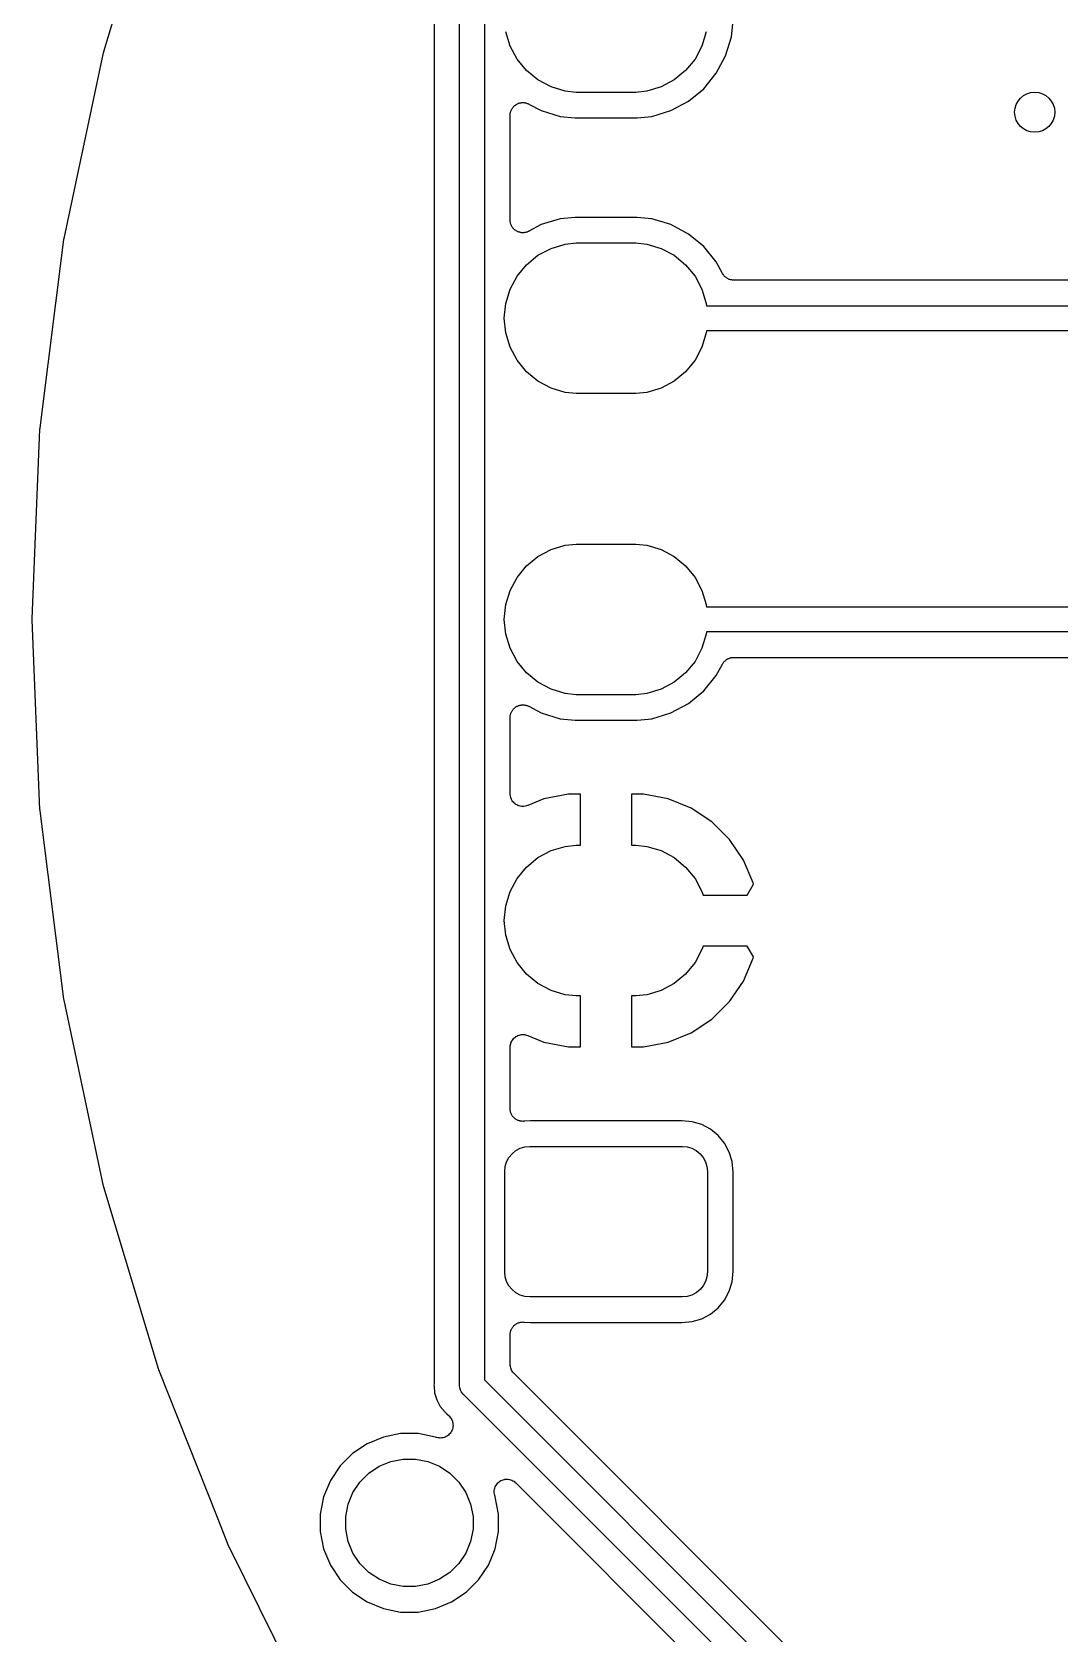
# Model space of a CAD drawing. Extents: x 5.29 to 7.07, y -4.51 to -2.72.
# Drawn here: x 5.287 to 5.69, y -4.017 to -3.389 of the extents above; entities that cross this region are included whole.
import ezdxf

# ---------------------------------------------------------------- set-up
doc = ezdxf.new("R2010")
doc.units = 0
doc.header["$MEASUREMENT"] = 0
doc.layers.add('BLACK', color=7, linetype='CONTINUOUS')

msp = doc.modelspace()

# ---------------------------------------------------------------- linework, layer by layer
at = {"layer": 'BLACK', "linetype": 'CONTINUOUS'}
for p, q in [((5.31473, -3.39624), (5.33627, -3.32492)), ((5.44433, -3.36612), (5.44433, -3.91827)), ((5.45433, -3.91901), (5.45433, -3.36539)), ((5.46417, -3.36718), (5.46417, -3.91721)), ((5.561, -3.39043), (5.56177, -3.38268)), ((5.47416, -3.39403), (5.47247, -3.38847)), ((5.55115, -3.38847), (5.54946, -3.39403)), ((5.55874, -3.39788), (5.561, -3.39043)), ((5.29914, -3.46951), (5.31463, -3.39664)), ((5.31463, -3.39664), (5.31465, -3.39657)), ((5.31465, -3.39657), (5.3147, -3.39641)), ((5.3147, -3.39641), (5.31473, -3.39624)), ((5.4769, -3.39916), (5.47416, -3.39403)), ((5.54946, -3.39403), (5.54672, -3.39916)), ((5.55507, -3.40474), (5.55874, -3.39788)), ((5.48059, -3.40366), (5.4769, -3.39916)), ((5.48509, -3.40735), (5.48059, -3.40366)), ((5.54303, -3.40366), (5.53853, -3.40735)), ((5.54672, -3.39916), (5.54303, -3.40366)), ((5.55013, -3.41076), (5.55507, -3.40474)), ((5.49022, -3.41009), (5.48509, -3.40735)), ((5.49579, -3.41178), (5.49022, -3.41009)), ((5.5334, -3.41009), (5.52784, -3.41178)), ((5.53853, -3.40735), (5.5334, -3.41009)), ((5.54411, -3.4157), (5.55013, -3.41076)), ((5.47551, -3.41782), (5.47567, -3.41762)), ((5.47567, -3.41762), (5.47586, -3.41747)), ((5.47586, -3.41747), (5.47602, -3.41731)), ((5.47602, -3.41731), (5.47624, -3.41717)), ((5.47624, -3.41717), (5.47643, -3.41701)), ((5.47643, -3.41701), (5.47664, -3.4169)), ((5.47664, -3.4169), (5.47684, -3.41677)), ((5.47684, -3.41677), (5.47707, -3.41668)), ((5.47707, -3.41668), (5.4773, -3.41656)), ((5.4773, -3.41656), (5.47752, -3.41649)), ((5.47752, -3.41649), (5.47774, -3.4164)), ((5.47774, -3.4164), (5.47799, -3.41635)), ((5.47799, -3.41635), (5.47824, -3.41628)), ((5.47824, -3.41628), (5.47847, -3.41626)), ((5.47847, -3.41626), (5.4787, -3.41622)), ((5.4787, -3.41622), (5.47895, -3.41622)), ((5.47895, -3.41622), (5.47921, -3.41619)), ((5.47921, -3.41619), (5.47944, -3.41622)), ((5.47944, -3.41622), (5.47967, -3.41622)), ((5.47967, -3.41622), (5.47992, -3.41627)), ((5.47992, -3.41627), (5.48018, -3.41629)), ((5.48018, -3.41629), (5.4804, -3.41636)), ((5.4804, -3.41636), (5.48063, -3.41641)), ((5.48063, -3.41641), (5.48087, -3.41651)), ((5.48087, -3.41651), (5.48111, -3.41658)), ((5.48111, -3.41658), (5.48132, -3.41669)), ((5.48132, -3.41669), (5.48153, -3.41678)), ((5.48153, -3.41678), (5.48638, -3.41937)), ((5.50012, -3.4122), (5.49579, -3.41178)), ((5.5235, -3.4122), (5.50012, -3.4122)), ((5.52784, -3.41178), (5.5235, -3.4122)), ((5.53725, -3.41937), (5.54411, -3.4157)), ((5.47417, -3.42112), (5.4742, -3.42089)), ((5.47417, -3.42119), (5.47417, -3.42112)), ((5.47417, -3.46227), (5.47417, -3.42119)), ((5.4742, -3.42066), (5.47425, -3.42041)), ((5.4742, -3.42089), (5.4742, -3.42066)), ((5.47425, -3.42041), (5.47428, -3.42015)), ((5.47428, -3.42015), (5.47435, -3.41993)), ((5.47435, -3.41993), (5.4744, -3.4197)), ((5.4744, -3.4197), (5.4745, -3.41947)), ((5.4745, -3.41947), (5.47458, -3.41922)), ((5.47458, -3.41922), (5.47469, -3.41902)), ((5.47469, -3.41902), (5.47478, -3.4188)), ((5.47478, -3.4188), (5.47492, -3.41859)), ((5.47492, -3.41859), (5.47505, -3.41837)), ((5.47505, -3.41837), (5.4752, -3.41819)), ((5.4752, -3.41819), (5.47533, -3.418)), ((5.47533, -3.418), (5.47551, -3.41782)), ((5.48638, -3.41937), (5.49383, -3.42163)), ((5.49383, -3.42163), (5.49963, -3.4222)), ((5.49963, -3.4222), (5.52399, -3.4222)), ((5.52399, -3.4222), (5.5298, -3.42163)), ((5.5298, -3.42163), (5.53725, -3.41937)), ((5.49963, -3.46126), (5.49383, -3.46183)), ((5.52399, -3.46126), (5.49963, -3.46126)), ((5.5298, -3.46183), (5.52399, -3.46126)), ((5.4742, -3.4625), (5.47417, -3.46227)), ((5.47419, -3.46274), (5.4742, -3.4625)), ((5.47424, -3.46299), (5.47419, -3.46274)), ((5.47427, -3.46324), (5.47424, -3.46299)), ((5.47434, -3.46347), (5.47427, -3.46324)), ((5.47438, -3.46369), (5.47434, -3.46347)), ((5.47448, -3.46393), (5.47438, -3.46369)), ((5.47455, -3.46418), (5.47448, -3.46393)), ((5.47466, -3.46438), (5.47455, -3.46418)), ((5.47475, -3.4646), (5.47466, -3.46438)), ((5.47489, -3.46481), (5.47475, -3.4646)), ((5.47501, -3.46504), (5.47489, -3.46481)), ((5.47516, -3.46522), (5.47501, -3.46504)), ((5.47528, -3.46541), (5.47516, -3.46522)), ((5.47546, -3.4656), (5.47528, -3.46541)), ((5.47562, -3.4658), (5.47546, -3.4656)), ((5.4758, -3.46594), (5.47562, -3.4658)), ((5.47597, -3.46611), (5.4758, -3.46594)), ((5.47618, -3.46625), (5.47597, -3.46611)), ((5.47638, -3.46642), (5.47618, -3.46625)), ((5.47658, -3.46653), (5.47638, -3.46642)), ((5.47677, -3.46666), (5.47658, -3.46653)), ((5.47701, -3.46676), (5.47677, -3.46666)), ((5.47724, -3.46688), (5.47701, -3.46676)), ((5.47746, -3.46695), (5.47724, -3.46688)), ((5.47767, -3.46704), (5.47746, -3.46695)), ((5.47792, -3.46709), (5.47767, -3.46704)), ((5.47817, -3.46717), (5.47792, -3.46709)), ((5.4784, -3.46719), (5.47817, -3.46717)), ((5.47863, -3.46724), (5.4784, -3.46719)), ((5.47888, -3.46725), (5.47863, -3.46724)), ((5.47914, -3.46727), (5.47888, -3.46725)), ((5.47937, -3.46725), (5.47914, -3.46727)), ((5.4796, -3.46725), (5.47937, -3.46725)), ((5.47985, -3.46721), (5.4796, -3.46725)), ((5.48011, -3.46718), (5.47985, -3.46721)), ((5.48033, -3.46712), (5.48011, -3.46718)), ((5.48056, -3.46708), (5.48033, -3.46712)), ((5.4808, -3.46698), (5.48056, -3.46708)), ((5.48105, -3.46691), (5.4808, -3.46698)), ((5.48125, -3.4668), (5.48105, -3.46691)), ((5.48147, -3.46671), (5.48125, -3.4668)), ((5.48153, -3.46668), (5.48147, -3.46671)), ((5.48638, -3.46409), (5.48153, -3.46668)), ((5.49383, -3.46183), (5.48638, -3.46409)), ((5.53725, -3.46409), (5.5298, -3.46183)), ((5.54411, -3.46776), (5.53725, -3.46409)), ((5.55013, -3.4727), (5.54411, -3.46776)), ((5.28973, -3.54384), (5.29907, -3.46993)), ((5.29907, -3.46993), (5.29908, -3.46986)), ((5.29908, -3.46986), (5.29912, -3.46969)), ((5.29912, -3.46969), (5.29914, -3.46951)), ((5.48509, -3.47612), (5.49022, -3.47338)), ((5.49022, -3.47338), (5.49579, -3.47169)), ((5.49579, -3.47169), (5.50012, -3.47126)), ((5.50012, -3.47126), (5.5235, -3.47126)), ((5.5235, -3.47126), (5.52784, -3.47169)), ((5.52784, -3.47169), (5.5334, -3.47338)), ((5.5334, -3.47338), (5.53853, -3.47612)), ((5.55507, -3.47872), (5.55013, -3.4727)), ((5.4769, -3.4843), (5.48059, -3.47981)), ((5.48059, -3.47981), (5.48509, -3.47612)), ((5.53853, -3.47612), (5.54303, -3.47981)), ((5.54303, -3.47981), (5.54672, -3.4843)), ((5.55748, -3.48322), (5.55507, -3.47872)), ((5.47416, -3.48943), (5.4769, -3.4843)), ((5.54672, -3.4843), (5.54946, -3.48943)), ((5.5576, -3.48341), (5.55748, -3.48322)), ((5.5577, -3.4836), (5.5576, -3.48341)), ((5.55787, -3.48381), (5.5577, -3.4836)), ((5.55802, -3.48403), (5.55787, -3.48381)), ((5.55818, -3.48419), (5.55802, -3.48403)), ((5.55832, -3.48436), (5.55818, -3.48419)), ((5.55852, -3.48454), (5.55832, -3.48436)), ((5.55871, -3.48473), (5.55852, -3.48454)), ((5.55889, -3.48485), (5.55871, -3.48473)), ((5.55906, -3.48499), (5.55889, -3.48485)), ((5.5593, -3.48512), (5.55906, -3.48499)), ((5.55952, -3.48527), (5.5593, -3.48512)), ((5.55972, -3.48536), (5.55952, -3.48527)), ((5.55992, -3.48546), (5.55972, -3.48536)), ((5.56017, -3.48554), (5.55992, -3.48546)), ((5.56042, -3.48565), (5.56017, -3.48554)), ((5.56064, -3.48569), (5.56042, -3.48565)), ((5.56085, -3.48576), (5.56064, -3.48569)), ((5.56111, -3.48579), (5.56085, -3.48576)), ((5.56138, -3.48584), (5.56111, -3.48579)), ((5.5616, -3.48584), (5.56138, -3.48584)), ((5.56182, -3.48587), (5.5616, -3.48584)), ((5.56189, -3.48587), (5.56182, -3.48587)), ((5.82872, -3.48587), (5.56189, -3.48587)), ((5.47247, -3.495), (5.47416, -3.48943)), ((5.54946, -3.48943), (5.55115, -3.495)), ((5.4719, -3.50079), (5.47247, -3.495)), ((5.55115, -3.495), (5.55123, -3.49587)), ((5.55123, -3.49587), (5.83493, -3.49587)), ((5.47247, -3.50658), (5.4719, -3.50079)), ((5.55123, -3.50571), (5.55115, -3.50658)), ((5.83673, -3.50571), (5.55123, -3.50571)), ((5.47416, -3.51214), (5.47247, -3.50658)), ((5.55115, -3.50658), (5.54946, -3.51214)), ((5.4769, -3.51727), (5.47416, -3.51214)), ((5.48059, -3.52177), (5.4769, -3.51727)), ((5.54672, -3.51727), (5.54303, -3.52177)), ((5.54946, -3.51214), (5.54672, -3.51727)), ((5.48509, -3.52546), (5.48059, -3.52177)), ((5.54303, -3.52177), (5.53853, -3.52546)), ((5.49022, -3.5282), (5.48509, -3.52546)), ((5.49579, -3.52989), (5.49022, -3.5282)), ((5.50012, -3.53031), (5.49579, -3.52989)), ((5.5235, -3.53031), (5.50012, -3.53031)), ((5.52784, -3.52989), (5.5235, -3.53031)), ((5.5334, -3.5282), (5.52784, -3.52989)), ((5.53853, -3.52546), (5.5334, -3.5282)), ((5.28658, -3.61869), (5.2897, -3.54425)), ((5.2897, -3.54418), (5.28973, -3.54401)), ((5.2897, -3.54425), (5.2897, -3.54418)), ((5.28973, -3.54401), (5.28973, -3.54384)), ((5.48509, -3.59423), (5.49022, -3.59149)), ((5.49022, -3.59149), (5.49579, -3.5898)), ((5.49579, -3.5898), (5.50012, -3.58937)), ((5.50012, -3.58937), (5.5235, -3.58937)), ((5.5235, -3.58937), (5.52784, -3.5898)), ((5.52784, -3.5898), (5.5334, -3.59149)), ((5.5334, -3.59149), (5.53853, -3.59423)), ((5.4769, -3.60241), (5.48059, -3.59792)), ((5.48059, -3.59792), (5.48509, -3.59423)), ((5.53853, -3.59423), (5.54303, -3.59792)), ((5.54303, -3.59792), (5.54672, -3.60241)), ((5.47416, -3.60754), (5.4769, -3.60241)), ((5.54672, -3.60241), (5.54946, -3.60754)), ((5.47247, -3.61311), (5.47416, -3.60754)), ((5.54946, -3.60754), (5.55115, -3.61311)), ((5.28659, -3.61886), (5.28658, -3.61869)), ((5.4719, -3.6189), (5.47247, -3.61311)), ((5.55115, -3.61311), (5.55123, -3.61398)), ((5.55123, -3.61398), (5.75906, -3.61398)), ((5.28658, -3.61904), (5.28659, -3.61886)), ((5.28658, -3.61911), (5.28658, -3.61904)), ((5.2897, -3.69354), (5.28658, -3.61911)), ((5.47247, -3.62469), (5.4719, -3.6189)), ((5.47416, -3.63025), (5.47247, -3.62469)), ((5.55115, -3.62469), (5.54946, -3.63025)), ((5.55123, -3.62382), (5.55115, -3.62469)), ((5.76086, -3.62382), (5.55123, -3.62382)), ((5.4769, -3.63538), (5.47416, -3.63025)), ((5.54946, -3.63025), (5.54672, -3.63538)), ((5.48059, -3.63988), (5.4769, -3.63538)), ((5.54672, -3.63538), (5.54303, -3.63988)), ((5.55507, -3.64096), (5.55748, -3.63646)), ((5.55748, -3.63646), (5.55751, -3.6364)), ((5.55751, -3.6364), (5.55764, -3.63622)), ((5.55764, -3.63622), (5.55774, -3.63602)), ((5.55774, -3.63602), (5.55791, -3.63582)), ((5.55791, -3.63582), (5.55807, -3.6356)), ((5.55807, -3.6356), (5.55822, -3.63544)), ((5.55822, -3.63544), (5.55837, -3.63527)), ((5.55837, -3.63527), (5.55857, -3.6351)), ((5.55857, -3.6351), (5.55876, -3.63492)), ((5.55876, -3.63492), (5.55895, -3.63479)), ((5.55895, -3.63479), (5.55912, -3.63465)), ((5.55912, -3.63465), (5.55936, -3.63453)), ((5.55936, -3.63453), (5.55958, -3.63438)), ((5.55958, -3.63438), (5.55979, -3.6343)), ((5.55979, -3.6343), (5.55998, -3.6342)), ((5.55998, -3.6342), (5.56024, -3.63412)), ((5.56024, -3.63412), (5.56049, -3.63402)), ((5.56049, -3.63402), (5.56071, -3.63398)), ((5.56071, -3.63398), (5.56092, -3.63391)), ((5.56092, -3.63391), (5.56118, -3.63389)), ((5.56118, -3.63389), (5.56145, -3.63384)), ((5.56145, -3.63384), (5.56167, -3.63384)), ((5.56167, -3.63384), (5.56189, -3.63382)), ((5.56189, -3.63382), (5.76012, -3.63382)), ((5.48509, -3.64357), (5.48059, -3.63988)), ((5.49022, -3.64631), (5.48509, -3.64357)), ((5.53853, -3.64357), (5.5334, -3.64631)), ((5.54303, -3.63988), (5.53853, -3.64357)), ((5.55013, -3.64698), (5.55507, -3.64096)), ((5.49579, -3.648), (5.49022, -3.64631)), ((5.50012, -3.64843), (5.49579, -3.648)), ((5.5235, -3.64843), (5.50012, -3.64843)), ((5.52784, -3.648), (5.5235, -3.64843)), ((5.5334, -3.64631), (5.52784, -3.648)), ((5.54411, -3.65192), (5.55013, -3.64698)), ((5.47425, -3.65663), (5.47428, -3.65637)), ((5.47428, -3.65637), (5.47435, -3.65615)), ((5.47435, -3.65615), (5.4744, -3.65592)), ((5.4744, -3.65592), (5.4745, -3.65569)), ((5.4745, -3.65569), (5.47458, -3.65544)), ((5.47458, -3.65544), (5.47469, -3.65524)), ((5.47469, -3.65524), (5.47478, -3.65503)), ((5.47478, -3.65503), (5.47492, -3.65481)), ((5.47492, -3.65481), (5.47505, -3.65459)), ((5.47505, -3.65459), (5.4752, -3.65441)), ((5.4752, -3.65441), (5.47533, -3.65422)), ((5.47533, -3.65422), (5.47551, -3.65404)), ((5.47551, -3.65404), (5.47567, -3.65384)), ((5.47567, -3.65384), (5.47586, -3.65369)), ((5.47586, -3.65369), (5.47602, -3.65353)), ((5.47602, -3.65353), (5.47624, -3.65339)), ((5.47624, -3.65339), (5.47643, -3.65323)), ((5.47643, -3.65323), (5.47664, -3.65312)), ((5.47664, -3.65312), (5.47684, -3.65299)), ((5.47684, -3.65299), (5.47707, -3.6529)), ((5.47707, -3.6529), (5.4773, -3.65278)), ((5.4773, -3.65278), (5.47752, -3.65271)), ((5.47752, -3.65271), (5.47774, -3.65262)), ((5.47774, -3.65262), (5.47799, -3.65257)), ((5.47799, -3.65257), (5.47824, -3.6525)), ((5.47824, -3.6525), (5.47847, -3.65248)), ((5.47847, -3.65248), (5.4787, -3.65244)), ((5.4787, -3.65244), (5.47895, -3.65244)), ((5.47895, -3.65244), (5.47921, -3.65241)), ((5.47921, -3.65241), (5.47944, -3.65244)), ((5.47944, -3.65244), (5.47967, -3.65244)), ((5.47967, -3.65244), (5.47992, -3.65249)), ((5.47992, -3.65249), (5.48018, -3.65251)), ((5.48018, -3.65251), (5.4804, -3.65258)), ((5.4804, -3.65258), (5.48063, -3.65263)), ((5.48063, -3.65263), (5.48087, -3.65273)), ((5.48087, -3.65273), (5.48111, -3.6528)), ((5.48111, -3.6528), (5.48132, -3.65291)), ((5.48132, -3.65291), (5.48153, -3.653)), ((5.48153, -3.653), (5.48638, -3.65559)), ((5.48638, -3.65559), (5.49383, -3.65785)), ((5.5298, -3.65785), (5.53725, -3.65559)), ((5.53725, -3.65559), (5.54411, -3.65192)), ((5.47417, -3.65734), (5.4742, -3.65711)), ((5.47417, -3.65741), (5.47417, -3.65734)), ((5.47417, -3.68729), (5.47417, -3.65741)), ((5.4742, -3.65688), (5.47425, -3.65663)), ((5.4742, -3.65711), (5.4742, -3.65688)), ((5.49383, -3.65785), (5.49963, -3.65843)), ((5.49963, -3.65843), (5.52399, -3.65843)), ((5.52399, -3.65843), (5.5298, -3.65785)), ((5.47422, -3.68775), (5.47417, -3.68729)), ((5.47426, -3.6882), (5.47422, -3.68775)), ((5.49705, -3.68748), (5.48746, -3.68932)), ((5.50181, -3.68748), (5.49705, -3.68748)), ((5.50181, -3.70748), (5.50181, -3.68748)), ((5.52181, -3.68748), (5.52181, -3.70748)), ((5.52657, -3.68748), (5.52181, -3.68748)), ((5.53616, -3.68932), (5.52657, -3.68748)), ((5.28972, -3.69371), (5.2897, -3.69354)), ((5.28973, -3.69389), (5.28972, -3.69371)), ((5.28973, -3.69396), (5.28973, -3.69389)), ((5.29907, -3.76787), (5.28973, -3.69396)), ((5.47427, -3.68823), (5.47426, -3.6882)), ((5.47427, -3.68826), (5.47427, -3.68823)), ((5.4744, -3.6887), (5.47427, -3.68826)), ((5.47453, -3.68914), (5.4744, -3.6887)), ((5.47454, -3.68917), (5.47453, -3.68914)), ((5.47455, -3.6892), (5.47454, -3.68917)), ((5.47477, -3.6896), (5.47455, -3.6892)), ((5.47498, -3.69001), (5.47477, -3.6896)), ((5.47499, -3.69003), (5.47498, -3.69001)), ((5.47501, -3.69006), (5.47499, -3.69003)), ((5.4753, -3.69041), (5.47501, -3.69006)), ((5.47558, -3.69077), (5.4753, -3.69041)), ((5.47561, -3.69079), (5.47558, -3.69077)), ((5.47562, -3.69081), (5.47561, -3.69079)), ((5.47598, -3.69111), (5.47562, -3.69081)), ((5.47633, -3.6914), (5.47598, -3.69111)), ((5.47635, -3.69142), (5.47633, -3.6914)), ((5.47638, -3.69144), (5.47635, -3.69142)), ((5.47678, -3.69165), (5.47638, -3.69144)), ((5.47718, -3.69188), (5.47678, -3.69165)), ((5.47721, -3.69189), (5.47718, -3.69188)), ((5.47724, -3.6919), (5.47721, -3.69189)), ((5.47767, -3.69204), (5.47724, -3.6919)), ((5.47811, -3.69218), (5.47767, -3.69204)), ((5.47814, -3.69218), (5.47811, -3.69218)), ((5.47817, -3.69219), (5.47814, -3.69218)), ((5.47862, -3.69224), (5.47817, -3.69219)), ((5.47908, -3.69229), (5.47862, -3.69224)), ((5.47911, -3.69229), (5.47908, -3.69229)), ((5.47914, -3.69229), (5.47911, -3.69229)), ((5.47959, -3.69225), (5.47914, -3.69229)), ((5.48005, -3.69221), (5.47959, -3.69225)), ((5.48008, -3.69221), (5.48005, -3.69221)), ((5.48011, -3.6922), (5.48008, -3.69221)), ((5.48055, -3.69207), (5.48011, -3.6922)), ((5.48099, -3.69195), (5.48055, -3.69207)), ((5.48105, -3.69193), (5.48099, -3.69195)), ((5.48106, -3.69192), (5.48105, -3.69193)), ((5.48105, -3.69193), (5.48105, -3.69193)), ((5.48105, -3.69193), (5.48105, -3.69193)), ((5.48746, -3.68932), (5.48106, -3.69192)), ((5.54519, -3.69299), (5.53616, -3.68932)), ((5.55334, -3.69835), (5.54519, -3.69299)), ((5.56028, -3.7052), (5.55334, -3.69835)), ((5.56575, -3.71327), (5.56028, -3.7052)), ((5.48059, -3.71603), (5.48509, -3.71234)), ((5.48509, -3.71234), (5.49022, -3.7096)), ((5.49022, -3.7096), (5.49579, -3.70791)), ((5.49579, -3.70791), (5.50012, -3.70748)), ((5.50012, -3.70748), (5.50181, -3.70748)), ((5.52181, -3.70748), (5.5235, -3.70748)), ((5.5235, -3.70748), (5.52784, -3.70791)), ((5.52784, -3.70791), (5.5334, -3.7096)), ((5.5334, -3.7096), (5.53853, -3.71234)), ((5.53853, -3.71234), (5.54303, -3.71603)), ((5.4769, -3.72052), (5.48059, -3.71603)), ((5.54303, -3.71603), (5.54672, -3.72052)), ((5.56953, -3.72223), (5.56575, -3.71327)), ((5.47416, -3.72565), (5.4769, -3.72052)), ((5.54672, -3.72052), (5.54946, -3.72565)), ((5.56717, -3.72701), (5.56963, -3.72271)), ((5.56963, -3.72271), (5.56953, -3.72223)), ((5.4719, -3.73701), (5.47247, -3.73122)), ((5.47247, -3.73122), (5.47416, -3.72565)), ((5.54946, -3.72565), (5.54987, -3.72701)), ((5.54987, -3.72701), (5.56717, -3.72701)), ((5.47247, -3.7428), (5.4719, -3.73701)), ((5.47416, -3.74836), (5.47247, -3.7428)), ((5.4769, -3.75349), (5.47416, -3.74836)), ((5.54946, -3.74836), (5.54672, -3.75349)), ((5.54987, -3.74701), (5.54946, -3.74836)), ((5.56717, -3.74701), (5.54987, -3.74701)), ((5.56963, -3.7513), (5.56717, -3.74701)), ((5.48059, -3.75799), (5.4769, -3.75349)), ((5.54672, -3.75349), (5.54303, -3.75799)), ((5.56575, -3.76075), (5.56953, -3.75178)), ((5.56953, -3.75178), (5.56963, -3.7513)), ((5.48509, -3.76168), (5.48059, -3.75799)), ((5.49022, -3.76442), (5.48509, -3.76168)), ((5.53853, -3.76168), (5.5334, -3.76442)), ((5.54303, -3.75799), (5.53853, -3.76168)), ((5.56028, -3.76882), (5.56575, -3.76075)), ((5.29911, -3.76804), (5.29907, -3.76787)), ((5.29913, -3.76821), (5.29911, -3.76804)), ((5.29914, -3.76828), (5.29913, -3.76821)), ((5.31463, -3.84115), (5.29914, -3.76828)), ((5.49579, -3.76611), (5.49022, -3.76442)), ((5.50012, -3.76654), (5.49579, -3.76611)), ((5.50181, -3.76654), (5.50012, -3.76654)), ((5.50181, -3.78654), (5.50181, -3.76654)), ((5.5235, -3.76654), (5.52181, -3.76654)), ((5.52181, -3.76654), (5.52181, -3.78654)), ((5.52784, -3.76611), (5.5235, -3.76654)), ((5.5334, -3.76442), (5.52784, -3.76611)), ((5.55334, -3.77566), (5.56028, -3.76882)), ((5.54519, -3.78102), (5.55334, -3.77566)), ((5.47684, -3.78233), (5.47724, -3.78211)), ((5.47724, -3.78211), (5.47727, -3.7821)), ((5.47727, -3.7821), (5.4773, -3.78209)), ((5.4773, -3.78209), (5.47774, -3.78196)), ((5.47774, -3.78196), (5.47818, -3.78182)), ((5.47818, -3.78182), (5.47821, -3.78182)), ((5.47821, -3.78182), (5.47824, -3.78181)), ((5.47824, -3.78181), (5.47869, -3.78177)), ((5.47869, -3.78177), (5.47915, -3.78172)), ((5.47915, -3.78172), (5.47918, -3.78173)), ((5.47918, -3.78173), (5.47921, -3.78172)), ((5.47921, -3.78172), (5.47966, -3.78177)), ((5.47966, -3.78177), (5.48012, -3.78182)), ((5.48012, -3.78182), (5.48015, -3.78182)), ((5.48015, -3.78182), (5.48018, -3.78183)), ((5.48018, -3.78183), (5.48062, -3.78196)), ((5.48062, -3.78196), (5.48106, -3.78209)), ((5.48106, -3.78209), (5.48746, -3.78469)), ((5.53616, -3.78469), (5.54519, -3.78102)), ((5.47417, -3.78665), (5.47422, -3.7862)), ((5.47417, -3.78671), (5.47417, -3.78665)), ((5.47417, -3.78672), (5.47417, -3.78671)), ((5.47417, -3.78671), (5.47417, -3.78671)), ((5.47417, -3.78671), (5.47417, -3.78671)), ((5.47417, -3.81079), (5.47417, -3.78672)), ((5.47422, -3.7862), (5.47427, -3.78574)), ((5.47427, -3.78574), (5.47428, -3.78572)), ((5.47428, -3.78569), (5.47442, -3.78525)), ((5.47428, -3.78572), (5.47428, -3.78569)), ((5.47442, -3.78525), (5.47455, -3.78481)), ((5.47455, -3.78481), (5.47457, -3.78478)), ((5.47457, -3.78478), (5.47458, -3.78475)), ((5.47458, -3.78475), (5.4748, -3.78436)), ((5.4748, -3.78436), (5.47501, -3.78395)), ((5.47501, -3.78395), (5.47503, -3.78393)), ((5.47503, -3.78393), (5.47505, -3.7839)), ((5.47505, -3.7839), (5.47534, -3.78355)), ((5.47534, -3.78355), (5.47563, -3.78319)), ((5.47563, -3.78319), (5.47566, -3.78318)), ((5.47566, -3.78318), (5.47567, -3.78315)), ((5.47567, -3.78315), (5.47603, -3.78287)), ((5.47603, -3.78287), (5.47639, -3.78257)), ((5.47639, -3.78257), (5.47641, -3.78256)), ((5.47641, -3.78256), (5.47643, -3.78254)), ((5.47643, -3.78254), (5.47684, -3.78233)), ((5.48746, -3.78469), (5.49705, -3.78654)), ((5.49705, -3.78654), (5.50181, -3.78654)), ((5.52181, -3.78654), (5.52657, -3.78654)), ((5.52657, -3.78654), (5.53616, -3.78469)), ((5.4742, -3.81101), (5.47417, -3.81079)), ((5.47419, -3.81124), (5.4742, -3.81101)), ((5.47424, -3.8115), (5.47419, -3.81124)), ((5.47427, -3.81176), (5.47424, -3.8115)), ((5.47433, -3.81198), (5.47427, -3.81176)), ((5.47438, -3.8122), (5.47433, -3.81198)), ((5.47447, -3.81244), (5.47438, -3.8122)), ((5.47455, -3.81269), (5.47447, -3.81244)), ((5.47466, -3.81289), (5.47455, -3.81269)), ((5.47474, -3.8131), (5.47466, -3.81289)), ((5.47489, -3.81332), (5.47474, -3.8131)), ((5.47501, -3.81355), (5.47489, -3.81332)), ((5.47515, -3.81373), (5.47501, -3.81355)), ((5.47528, -3.81392), (5.47515, -3.81373)), ((5.47546, -3.81411), (5.47528, -3.81392)), ((5.47562, -3.81431), (5.47546, -3.81411)), ((5.4758, -3.81445), (5.47562, -3.81431)), ((5.47596, -3.81462), (5.4758, -3.81445)), ((5.47618, -3.81476), (5.47596, -3.81462)), ((5.47638, -3.81493), (5.47618, -3.81476)), ((5.47658, -3.81504), (5.47638, -3.81493)), ((5.47677, -3.81517), (5.47658, -3.81504)), ((5.47701, -3.81527), (5.47677, -3.81517)), ((5.47724, -3.81539), (5.47701, -3.81527)), ((5.47745, -3.81546), (5.47724, -3.81539)), ((5.47766, -3.81555), (5.47745, -3.81546)), ((5.47792, -3.81561), (5.47766, -3.81555)), ((5.47817, -3.81568), (5.47792, -3.81561)), ((5.47839, -3.81571), (5.47817, -3.81568)), ((5.47862, -3.81575), (5.47839, -3.81571)), ((5.47888, -3.81576), (5.47862, -3.81575)), ((5.47914, -3.81579), (5.47888, -3.81576)), ((5.47937, -3.81576), (5.47914, -3.81579)), ((5.47959, -3.81577), (5.47937, -3.81576)), ((5.47966, -3.81576), (5.47959, -3.81577)), ((5.48214, -3.81552), (5.47966, -3.81576)), ((5.54149, -3.81552), (5.48214, -3.81552)), ((5.54561, -3.81592), (5.54149, -3.81552)), ((5.54934, -3.81706), (5.54561, -3.81592)), ((5.55278, -3.81889), (5.54934, -3.81706)), ((5.5558, -3.82137), (5.55278, -3.81889)), ((5.47812, -3.82634), (5.47997, -3.82578)), ((5.47997, -3.82578), (5.48189, -3.82559)), ((5.48189, -3.82559), (5.54173, -3.82559)), ((5.54173, -3.82559), (5.54365, -3.82578)), ((5.54365, -3.82578), (5.5455, -3.82634)), ((5.55827, -3.82438), (5.5558, -3.82137)), ((5.56011, -3.82782), (5.55827, -3.82438)), ((5.47224, -3.83351), (5.4728, -3.83167)), ((5.4728, -3.83167), (5.47371, -3.82996)), ((5.47371, -3.82996), (5.47493, -3.82847)), ((5.47493, -3.82847), (5.47642, -3.82725)), ((5.47642, -3.82725), (5.47812, -3.82634)), ((5.5455, -3.82634), (5.5472, -3.82725)), ((5.5472, -3.82725), (5.54869, -3.82847)), ((5.54869, -3.82847), (5.54992, -3.82996)), ((5.54992, -3.82996), (5.55083, -3.83167)), ((5.55083, -3.83167), (5.55139, -3.83351)), ((5.56124, -3.83155), (5.56011, -3.82782)), ((5.56165, -3.83568), (5.56124, -3.83155)), ((5.47205, -3.83543), (5.47224, -3.83351)), ((5.47205, -3.8748), (5.47205, -3.83543)), ((5.55139, -3.83351), (5.55157, -3.83543)), ((5.55157, -3.83543), (5.55157, -3.8748)), ((5.56165, -3.87456), (5.56165, -3.83568)), ((5.31468, -3.84132), (5.31463, -3.84115)), ((5.31471, -3.84149), (5.31468, -3.84132)), ((5.31473, -3.84156), (5.31471, -3.84149)), ((5.33627, -3.91288), (5.31473, -3.84156)), ((5.47224, -3.87672), (5.47205, -3.8748)), ((5.55157, -3.8748), (5.55139, -3.87672)), ((5.56124, -3.87868), (5.56165, -3.87456)), ((5.4728, -3.87857), (5.47224, -3.87672)), ((5.47371, -3.88027), (5.4728, -3.87857)), ((5.47493, -3.88176), (5.47371, -3.88027)), ((5.47642, -3.88299), (5.47493, -3.88176)), ((5.54869, -3.88176), (5.5472, -3.88299)), ((5.54992, -3.88027), (5.54869, -3.88176)), ((5.55083, -3.87857), (5.54992, -3.88027)), ((5.55139, -3.87672), (5.55083, -3.87857)), ((5.55827, -3.88585), (5.56011, -3.88242)), ((5.56011, -3.88242), (5.56124, -3.87868)), ((5.47812, -3.8839), (5.47642, -3.88299)), ((5.47997, -3.88446), (5.47812, -3.8839)), ((5.48189, -3.88465), (5.47997, -3.88446)), ((5.54173, -3.88465), (5.48189, -3.88465)), ((5.54365, -3.88446), (5.54173, -3.88465)), ((5.5455, -3.8839), (5.54365, -3.88446)), ((5.5472, -3.88299), (5.5455, -3.8839)), ((5.55278, -3.89134), (5.5558, -3.88887)), ((5.5558, -3.88887), (5.55827, -3.88585)), ((5.47623, -3.89543), (5.47643, -3.89527)), ((5.47643, -3.89527), (5.47664, -3.89516)), ((5.47664, -3.89516), (5.47683, -3.89503)), ((5.47683, -3.89503), (5.47707, -3.89494)), ((5.47707, -3.89494), (5.4773, -3.89481)), ((5.4773, -3.89481), (5.47752, -3.89475)), ((5.47752, -3.89475), (5.47773, -3.89466)), ((5.47773, -3.89466), (5.47799, -3.89461)), ((5.47799, -3.89461), (5.47824, -3.89454)), ((5.47824, -3.89454), (5.47846, -3.89452)), ((5.47846, -3.89452), (5.47869, -3.89447)), ((5.47869, -3.89447), (5.47895, -3.89447)), ((5.47895, -3.89447), (5.47921, -3.89445)), ((5.47921, -3.89445), (5.47943, -3.89447)), ((5.47943, -3.89447), (5.47966, -3.89447)), ((5.47966, -3.89447), (5.48214, -3.89472)), ((5.48214, -3.89472), (5.54149, -3.89472)), ((5.54149, -3.89472), (5.54561, -3.89431)), ((5.54561, -3.89431), (5.54934, -3.89318)), ((5.54934, -3.89318), (5.55278, -3.89134)), ((5.47417, -3.89938), (5.4742, -3.89915)), ((5.47417, -3.89945), (5.47417, -3.89938)), ((5.47417, -3.911), (5.47417, -3.89945)), ((5.4742, -3.89893), (5.47425, -3.89867)), ((5.4742, -3.89915), (5.4742, -3.89893)), ((5.47425, -3.89867), (5.47428, -3.89841)), ((5.47428, -3.89841), (5.47435, -3.89819)), ((5.47435, -3.89819), (5.4744, -3.89797)), ((5.4744, -3.89797), (5.4745, -3.89773)), ((5.4745, -3.89773), (5.47458, -3.89748)), ((5.47458, -3.89748), (5.47469, -3.89728)), ((5.47469, -3.89728), (5.47478, -3.89707)), ((5.47478, -3.89707), (5.47492, -3.89685)), ((5.47492, -3.89685), (5.47505, -3.89663)), ((5.47505, -3.89663), (5.47519, -3.89645)), ((5.47519, -3.89645), (5.47532, -3.89626)), ((5.47532, -3.89626), (5.47551, -3.89608)), ((5.47551, -3.89608), (5.47567, -3.89588)), ((5.47567, -3.89588), (5.47585, -3.89574)), ((5.47585, -3.89574), (5.47601, -3.89557)), ((5.47601, -3.89557), (5.47623, -3.89543)), ((5.33633, -3.91304), (5.33627, -3.91288)), ((5.33638, -3.91321), (5.33633, -3.91304)), ((5.3364, -3.91327), (5.33638, -3.91321)), ((5.35931, -3.97113), (5.3364, -3.91327)), ((5.47422, -3.91146), (5.47417, -3.911)), ((5.47426, -3.91192), (5.47422, -3.91146)), ((5.47427, -3.91194), (5.47426, -3.91192)), ((5.47427, -3.91197), (5.47427, -3.91194)), ((5.4744, -3.91241), (5.47427, -3.91197)), ((5.47453, -3.91286), (5.4744, -3.91241)), ((5.47454, -3.91288), (5.47453, -3.91286)), ((5.47455, -3.91291), (5.47454, -3.91288)), ((5.47477, -3.91331), (5.47455, -3.91291)), ((5.47498, -3.91372), (5.47477, -3.91331)), ((5.475, -3.91374), (5.47498, -3.91372)), ((5.47501, -3.91377), (5.475, -3.91374)), ((5.4753, -3.91412), (5.47501, -3.91377)), ((5.47559, -3.91449), (5.4753, -3.91412)), ((5.44431, -3.91876), (5.44426, -3.91925)), ((5.44426, -3.91925), (5.44431, -3.91974)), ((5.44433, -3.91834), (5.44431, -3.91855)), ((5.44431, -3.91855), (5.44431, -3.91876)), ((5.44431, -3.91974), (5.44431, -3.91974)), ((5.44431, -3.91974), (5.44455, -3.92218)), ((5.44433, -3.91827), (5.44433, -3.91834)), ((5.45431, -3.91925), (5.45433, -3.91901)), ((5.45433, -3.91949), (5.45431, -3.91925)), ((5.4544, -3.92022), (5.45433, -3.91949)), ((5.45433, -3.91949), (5.45433, -3.91949)), ((5.45468, -3.92114), (5.4544, -3.92022)), ((5.46417, -3.91721), (5.64005, -4.09309)), ((5.47562, -3.91452), (5.47559, -3.91449)), ((5.47563, -3.91452), (5.47562, -3.91452)), ((5.47562, -3.91452), (5.47562, -3.91452)), ((5.47564, -3.91454), (5.47563, -3.91452)), ((5.63929, -4.07819), (5.47564, -3.91454)), ((5.44455, -3.92218), (5.4454, -3.92499)), ((5.4454, -3.92499), (5.44679, -3.92758)), ((5.45514, -3.922), (5.45468, -3.92114)), ((5.45575, -3.92275), (5.45514, -3.922)), ((5.45594, -3.9229), (5.45575, -3.92275)), ((5.63309, -4.10005), (5.45594, -3.9229)), ((5.44679, -3.92758), (5.44865, -3.92985)), ((5.44865, -3.92985), (5.44903, -3.93017)), ((5.44903, -3.93017), (5.44908, -3.93021)), ((5.44908, -3.93021), (5.44923, -3.93036)), ((5.44923, -3.93036), (5.44939, -3.93049)), ((5.44939, -3.93049), (5.45033, -3.93143)), ((5.45033, -3.93143), (5.45037, -3.93147)), ((5.45037, -3.93147), (5.45037, -3.93147)), ((5.45037, -3.93147), (5.45037, -3.93147)), ((5.45037, -3.93147), (5.45037, -3.93148)), ((5.45037, -3.93148), (5.45068, -3.93186)), ((5.45068, -3.93186), (5.45098, -3.93223)), ((5.45098, -3.93223), (5.45098, -3.93224)), ((5.45098, -3.93224), (5.45098, -3.93224)), ((5.45098, -3.93224), (5.45121, -3.93267)), ((5.45121, -3.93267), (5.45143, -3.9331)), ((5.4312, -3.93823), (5.42444, -3.93957)), ((5.43809, -3.93823), (5.4312, -3.93823)), ((5.44485, -3.93957), (5.43809, -3.93823)), ((5.44954, -3.93914), (5.44912, -3.93936)), ((5.44955, -3.93913), (5.44954, -3.93914)), ((5.44993, -3.93882), (5.44955, -3.93913)), ((5.44955, -3.93913), (5.44955, -3.93913)), ((5.4503, -3.93852), (5.44993, -3.93882)), ((5.45031, -3.93852), (5.4503, -3.93852)), ((5.4503, -3.93852), (5.4503, -3.93852)), ((5.45063, -3.93813), (5.45031, -3.93852)), ((5.45093, -3.93777), (5.45063, -3.93813)), ((5.45117, -3.93733), (5.45093, -3.93777)), ((5.45093, -3.93777), (5.45093, -3.93777)), ((5.45093, -3.93777), (5.45093, -3.93777)), ((5.45139, -3.93692), (5.45117, -3.93733)), ((5.4514, -3.93691), (5.45139, -3.93691)), ((5.45139, -3.93691), (5.45139, -3.93692)), ((5.45154, -3.93645), (5.4514, -3.93691)), ((5.45143, -3.9331), (5.45143, -3.9331)), ((5.45143, -3.9331), (5.45143, -3.93311)), ((5.45143, -3.93311), (5.45157, -3.93356)), ((5.45168, -3.93599), (5.45154, -3.93645)), ((5.45157, -3.93356), (5.4517, -3.93403)), ((5.45169, -3.93598), (5.45168, -3.93598)), ((5.45168, -3.93598), (5.45168, -3.93599)), ((5.45174, -3.9355), (5.45169, -3.93598)), ((5.4517, -3.93403), (5.4517, -3.93404)), ((5.4517, -3.93404), (5.4517, -3.93404)), ((5.4517, -3.93404), (5.45175, -3.93451)), ((5.45179, -3.93502), (5.45174, -3.9355)), ((5.45175, -3.93451), (5.45179, -3.93501)), ((5.45179, -3.93501), (5.45179, -3.93501)), ((5.45179, -3.93501), (5.45179, -3.93502)), ((5.41807, -3.94221), (5.41233, -3.94604)), ((5.42444, -3.93957), (5.41807, -3.94221)), ((5.44488, -3.93958), (5.44485, -3.93957)), ((5.44534, -3.93972), (5.44488, -3.93958)), ((5.4458, -3.93986), (5.44534, -3.93972)), ((5.44581, -3.93986), (5.4458, -3.93986)), ((5.44581, -3.93987), (5.44581, -3.93986)), ((5.44629, -3.93991), (5.44581, -3.93987)), ((5.44677, -3.93996), (5.44629, -3.93991)), ((5.44678, -3.93996), (5.44677, -3.93996)), ((5.44726, -3.93992), (5.44678, -3.93996)), ((5.44678, -3.93996), (5.44678, -3.93996)), ((5.44774, -3.93987), (5.44726, -3.93992)), ((5.44775, -3.93987), (5.44774, -3.93987)), ((5.44823, -3.93973), (5.44775, -3.93987)), ((5.44775, -3.93987), (5.44775, -3.93987)), ((5.44868, -3.93959), (5.44823, -3.93973)), ((5.44869, -3.93959), (5.44868, -3.93959)), ((5.44868, -3.93959), (5.44868, -3.93959)), ((5.44912, -3.93936), (5.44869, -3.93959)), ((5.40746, -3.95092), (5.40363, -3.95665)), ((5.41233, -3.94604), (5.40746, -3.95092)), ((5.41871, -3.95381), (5.4228, -3.95107)), ((5.4228, -3.95107), (5.42735, -3.94919)), ((5.42735, -3.94919), (5.43218, -3.94823)), ((5.43218, -3.94823), (5.43711, -3.94823)), ((5.43711, -3.94823), (5.44194, -3.94919)), ((5.44194, -3.94919), (5.44649, -3.95107)), ((5.44649, -3.95107), (5.45058, -3.95381)), ((5.40363, -3.95665), (5.40099, -3.96302)), ((5.41249, -3.96139), (5.41523, -3.95729)), ((5.41523, -3.95729), (5.41871, -3.95381)), ((5.45058, -3.95381), (5.45406, -3.95729)), ((5.45406, -3.95729), (5.4568, -3.96139)), ((5.46878, -3.95827), (5.46909, -3.9579)), ((5.46909, -3.9579), (5.4694, -3.95752)), ((5.4694, -3.95752), (5.4694, -3.95752)), ((5.4694, -3.95752), (5.46941, -3.95752)), ((5.46941, -3.95752), (5.46977, -3.95722)), ((5.46977, -3.95722), (5.47016, -3.95691)), ((5.47016, -3.95691), (5.47017, -3.9569)), ((5.47016, -3.95691), (5.47016, -3.95691)), ((5.47017, -3.9569), (5.47058, -3.95669)), ((5.47058, -3.95669), (5.47102, -3.95645)), ((5.47102, -3.95645), (5.47103, -3.95645)), ((5.47103, -3.95645), (5.47149, -3.95631)), ((5.47103, -3.95645), (5.47103, -3.95645)), ((5.47149, -3.95631), (5.47196, -3.95618)), ((5.47196, -3.95618), (5.47197, -3.95617)), ((5.47196, -3.95618), (5.47196, -3.95618)), ((5.47197, -3.95617), (5.47245, -3.95613)), ((5.47245, -3.95613), (5.47293, -3.95608)), ((5.47293, -3.95608), (5.47293, -3.95608)), ((5.47293, -3.95608), (5.47294, -3.95608)), ((5.47294, -3.95608), (5.47341, -3.95613)), ((5.47341, -3.95613), (5.4739, -3.95618)), ((5.4739, -3.95618), (5.4739, -3.95618)), ((5.4739, -3.95618), (5.47391, -3.95618)), ((5.47391, -3.95618), (5.47437, -3.95633)), ((5.47437, -3.95633), (5.47483, -3.95647)), ((5.47483, -3.95647), (5.47484, -3.95647)), ((5.47484, -3.95647), (5.47484, -3.95647)), ((5.47484, -3.95647), (5.47528, -3.95671)), ((5.47528, -3.95671), (5.47569, -3.95693)), ((5.47569, -3.95693), (5.4757, -3.95693)), ((5.4757, -3.95693), (5.4757, -3.95693)), ((5.4757, -3.95693), (5.47607, -3.95724)), ((5.47607, -3.95724), (5.47645, -3.95755)), ((5.47645, -3.95755), (5.61819, -4.09929)), ((5.40099, -3.96302), (5.39965, -3.96978)), ((5.41061, -3.96594), (5.41249, -3.96139)), ((5.4568, -3.96139), (5.45868, -3.96594)), ((5.46791, -3.96102), (5.46796, -3.96055)), ((5.46791, -3.96103), (5.46791, -3.96102)), ((5.46795, -3.96152), (5.46791, -3.96103)), ((5.46791, -3.96103), (5.46791, -3.96103)), ((5.46799, -3.96199), (5.46795, -3.96152)), ((5.46796, -3.96055), (5.46802, -3.96006)), ((5.468, -3.962), (5.46799, -3.96199)), ((5.46813, -3.96246), (5.468, -3.962)), ((5.468, -3.962), (5.468, -3.962)), ((5.46802, -3.96005), (5.46817, -3.95959)), ((5.46802, -3.96006), (5.46802, -3.96005)), ((5.46802, -3.96006), (5.46802, -3.96006)), ((5.46827, -3.96293), (5.46813, -3.96246)), ((5.46817, -3.95959), (5.46831, -3.95913)), ((5.46827, -3.96294), (5.46827, -3.96293)), ((5.46829, -3.963), (5.46827, -3.96294)), ((5.46827, -3.96294), (5.46827, -3.96294)), ((5.46827, -3.96294), (5.46827, -3.96294)), ((5.4683, -3.96302), (5.46829, -3.963)), ((5.46965, -3.96978), (5.4683, -3.96302)), ((5.46831, -3.95912), (5.46854, -3.9587)), ((5.46831, -3.95913), (5.46831, -3.95912)), ((5.46831, -3.95913), (5.46831, -3.95913)), ((5.46854, -3.9587), (5.46878, -3.95827)), ((5.46878, -3.95827), (5.46878, -3.95827)), ((5.46878, -3.95827), (5.46878, -3.95827)), ((5.39965, -3.96978), (5.39965, -3.97668)), ((5.40965, -3.97077), (5.41061, -3.96594)), ((5.45868, -3.96594), (5.45965, -3.97077)), ((5.46965, -3.97668), (5.46965, -3.96978)), ((5.36383, -3.98254), (5.35931, -3.97113)), ((5.39965, -3.97668), (5.40099, -3.98344)), ((5.40965, -3.97569), (5.40965, -3.97077)), ((5.41061, -3.98052), (5.40965, -3.97569)), ((5.45965, -3.97569), (5.45868, -3.98052)), ((5.45965, -3.97077), (5.45965, -3.97569)), ((5.4683, -3.98344), (5.46965, -3.97668)), ((5.36391, -3.9827), (5.36383, -3.98254)), ((5.36397, -3.98286), (5.36391, -3.9827)), ((5.364, -3.98292), (5.36397, -3.98286)), ((5.39712, -4.04965), (5.364, -3.98292)), ((5.41249, -3.98507), (5.41061, -3.98052)), ((5.45868, -3.98052), (5.4568, -3.98507)), ((5.40099, -3.98344), (5.40363, -3.98981)), ((5.41523, -3.98916), (5.41249, -3.98507)), ((5.41871, -3.99265), (5.41523, -3.98916)), ((5.45406, -3.98916), (5.45058, -3.99265)), ((5.4568, -3.98507), (5.45406, -3.98916)), ((5.46566, -3.98981), (5.4683, -3.98344)), ((5.40363, -3.98981), (5.40746, -3.99554)), ((5.40746, -3.99554), (5.41233, -4.00041)), ((5.4228, -3.99538), (5.41871, -3.99265)), ((5.42735, -3.99727), (5.4228, -3.99538)), ((5.44649, -3.99538), (5.44194, -3.99727)), ((5.45058, -3.99265), (5.44649, -3.99538)), ((5.45696, -4.00041), (5.46183, -3.99554)), ((5.46183, -3.99554), (5.46566, -3.98981)), ((5.41233, -4.00041), (5.41807, -4.00424)), ((5.43218, -3.99823), (5.42735, -3.99727)), ((5.43711, -3.99823), (5.43218, -3.99823)), ((5.44194, -3.99727), (5.43711, -3.99823)), ((5.45122, -4.00424), (5.45696, -4.00041)), ((5.41807, -4.00424), (5.42444, -4.00688)), ((5.42444, -4.00688), (5.4312, -4.00823)), ((5.4312, -4.00823), (5.43809, -4.00823)), ((5.43809, -4.00823), (5.44485, -4.00688)), ((5.44485, -4.00688), (5.45122, -4.00424))]:
    msp.add_line(p, q, dxfattribs=at)
at = {"layer": 'BLACK'}
msp.add_circle((5.68, -3.42), 0.00787, dxfattribs=at)

doc.saveas('drawing.dxf')
